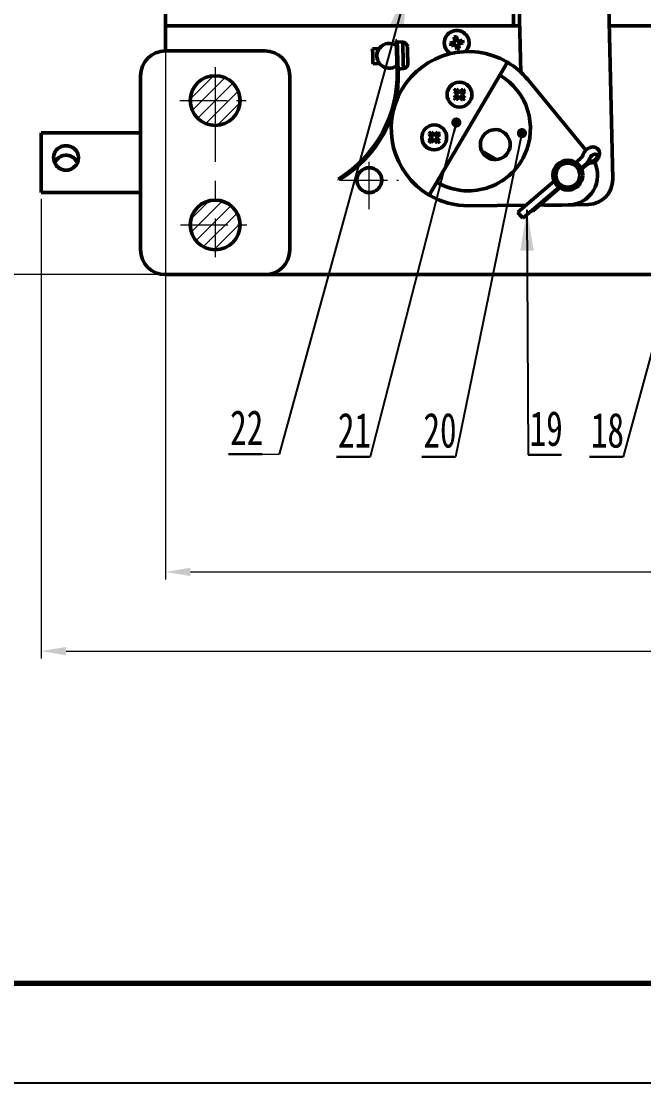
# Model space of a CAD drawing. Header units: millimetres. Extents: x 388 to 982, y 511 to 931.
# Drawn here: x 458.5 to 521.1, y 511.3 to 618.1 of the extents above; entities that cross this region are included whole.
import ezdxf

# ---------------------------------------------------------------- set-up
doc = ezdxf.new("R2010")
doc.units = ezdxf.units.MM
doc.header["$LTSCALE"] = 0.3
doc.linetypes.add('CENTER', pattern=[50.8, 31.75, -6.35, 6.35, -6.35])
doc.layers.add('10', color=7, linetype='Continuous')
for name, color, linetype, lineweight in [('剖面线', 190, 'Continuous', 18), ('尺寸线', 6, 'Continuous', 18), ('粗实线', 7, 'Continuous', 50), ('细实线', 3, 'Continuous', 18), ('细点画线', 1, 'CENTER', 18)]:
    doc.layers.add(name, color=color, linetype=linetype, lineweight=lineweight)
doc.styles.add('SLDTEXTSTYLE0', font='TXT', dxfattribs={"width": 0.7})
doc.styles.get("Standard").update_dxf_attribs({"font": 'txt', "bigfont": 'gbcbig.shx'})
doc.styles.add('我的样式', font='romans.shx', dxfattribs={"height": 2.5, "bigfont": 'chineset.shx'})
doc.dimstyles.new('SLDDIMSTYLE0', dxfattribs={"dimtxt": 0, "dimasz": 4.08, "dimexe": 0, "dimexo": 0.0625, "dimgap": 0, "dimtad": 0, "dimtih": 1, "dimtoh": 1, "dimdec": 0, "dimrnd": 1e-09, "dimzin": 0, "dimdsep": 46, "dimtxsty": 'Standard', "dimsah": 1, "dimcen": 0.09, "dimadec": 0, "dimazin": 0, "dimtfac": 4.08, "dimtdec": 0, "dimtofl": 0, "dimtmove": 0, "dimatfit": 3, "dimfxl": 1, "dimfrac": 2, "dimtolj": 1, "dimtzin": 0, "dimarcsym": 0})
doc.dimstyles.new('SLDDIMSTYLE1', dxfattribs={"dimtxt": 0, "dimasz": 1.016, "dimexe": 0, "dimexo": 0.0625, "dimgap": 0, "dimtad": 0, "dimtih": 1, "dimtoh": 1, "dimdec": 0, "dimrnd": 1e-09, "dimzin": 0, "dimdsep": 46, "dimtxsty": 'Standard', "dimblk1": 'DOT', "dimblk2": 'DOT', "dimsah": 1, "dimcen": 0.09, "dimadec": 0, "dimazin": 0, "dimtfac": 1.016, "dimtdec": 0, "dimtofl": 0, "dimtmove": 0, "dimatfit": 3, "dimldrblk": 'DOT', "dimfxl": 1, "dimfrac": 2, "dimtolj": 1, "dimtzin": 0, "dimarcsym": 0})
doc.dimstyles.new('我的样式', dxfattribs={"dimtxt": 2.5, "dimasz": 2.5, "dimexe": 0.75, "dimexo": 0.625, "dimtad": 1, "dimdec": 1, "dimlfac": 2, "dimdsep": 46, "dimtxsty": '我的样式', "dimcen": 2.5, "dimclrd": 256, "dimclre": 256, "dimclrt": 256, "dimadec": 0, "dimazin": 0, "dimtp": 0.018, "dimtm": 0.018, "dimtfac": 1, "dimtdec": 1, "dimtmove": 0, "dimatfit": 3, "dimfxl": 1, "dimlwd": 18, "dimlwe": 18, "dimarcsym": 0})

# ---------------------------------------------------------------- blocks, each defined once
blk = doc.blocks.new('SW_NOTE_17')
at = {"layer": '10', "color": 0}
for p, q in [((-3.38, 0), (0, 0)), ((0, 0), (-3.38, 0)), ((-3.38, 0), (0, 0)), ((0, 0), (-3.38, 0)), ((-3.38, 0), (0, 0)), ((0, 0), (-3.38, 0))]:
    blk.add_line(p, q, dxfattribs=at)
at = {"layer": '10', "color": 0, "insert": (-3.23, 4.42), "char_height": 3.5, "attachment_point": 1, "style": 'SLDTEXTSTYLE0'}
blk.add_mtext('18', dxfattribs=at)
blk = doc.blocks.new('_DOT')
at = {"color": 0, "linetype": 'ByBlock', "lineweight": -2}
blk.add_line((-0.5, 0), (-1, 0), dxfattribs=at)
at = {"color": 0, "linetype": 'ByBlock', "const_width": 0.5}
blk.add_lwpolyline([(-0.25, 0, 1), (0.25, 0, 1)], format="xyb", close=True, dxfattribs=at)
blk = doc.blocks.new('SW_NOTE_18')
at = {"layer": '10', "color": 0}
for p, q in [((0, 0), (3.38, 0)), ((3.38, 0), (0, 0)), ((0, 0), (3.38, 0)), ((3.38, 0), (0, 0)), ((0, 0), (3.38, 0)), ((3.38, 0), (0, 0))]:
    blk.add_line(p, q, dxfattribs=at)
at = {"layer": '10', "color": 0, "insert": (0.16, 4.42), "char_height": 3.5, "attachment_point": 1, "style": 'SLDTEXTSTYLE0'}
blk.add_mtext('19', dxfattribs=at)
blk = doc.blocks.new('SW_NOTE_19')
at = {"layer": '10', "color": 0}
for p, q in [((-3.38, 0), (0, 0)), ((0, 0), (-3.38, 0)), ((-3.38, 0), (0, 0)), ((0, 0), (-3.38, 0)), ((-3.38, 0), (0, 0)), ((0, 0), (-3.38, 0))]:
    blk.add_line(p, q, dxfattribs=at)
at = {"layer": '10', "color": 0, "insert": (-3.23, 4.42), "char_height": 3.5, "attachment_point": 1, "style": 'SLDTEXTSTYLE0'}
blk.add_mtext('20', dxfattribs=at)
blk = doc.blocks.new('SW_NOTE_20')
at = {"layer": '10', "color": 0}
for p, q in [((-3.38, 0), (0, 0)), ((0, 0), (-3.38, 0)), ((-3.38, 0), (0, 0)), ((0, 0), (-3.38, 0)), ((-3.38, 0), (0, 0)), ((0, 0), (-3.38, 0))]:
    blk.add_line(p, q, dxfattribs=at)
at = {"layer": '10', "color": 0, "insert": (-3.23, 4.42), "char_height": 3.5, "attachment_point": 1, "style": 'SLDTEXTSTYLE0'}
blk.add_mtext('21', dxfattribs=at)
blk = doc.blocks.new('SW_NOTE_21')
at = {"layer": '10', "color": 0}
for p, q in [((-3.38, 0), (0, 0)), ((0, 0), (-3.38, 0)), ((-3.38, 0), (0, 0)), ((0, 0), (-3.38, 0)), ((-3.38, 0), (0, 0)), ((0, 0), (-3.38, 0))]:
    blk.add_line(p, q, dxfattribs=at)
at = {"layer": '10', "color": 0, "insert": (-3.23, 4.42), "char_height": 3.5, "attachment_point": 1, "style": 'SLDTEXTSTYLE0'}
blk.add_mtext('22', dxfattribs=at)
blk = doc.blocks.new('*D34')
at = {"layer": 'Defpoints', "color": 0, "transparency": 16777216}
for p in [(473.04, 617.58), (678.04, 592.58), (678.04, 562.7)]:
    blk.add_point(p, dxfattribs=at)
at = {"layer": '尺寸线', "linetype": 'Continuous', "lineweight": 18, "transparency": 16777216}
for p, q in [((473.04, 616.96), (473.04, 561.95)), ((678.04, 591.96), (678.04, 561.95)), ((475.54, 562.7), (675.54, 562.7))]:
    blk.add_line(p, q, dxfattribs=at)
at = {"layer": '尺寸线', "transparency": 16777216}
for points in [[(475.54, 563.11), (475.54, 562.28), (473.04, 562.7)], [(675.54, 563.11), (675.54, 562.28), (678.04, 562.7)]]:
    blk.add_solid(points, dxfattribs=at)
at = {"layer": '尺寸线', "transparency": 16777216, "insert": (575.54, 564.57), "char_height": 2.5, "attachment_point": 5, "style": '我的样式'}
blk.add_mtext('410', dxfattribs=at)
blk = doc.blocks.new('*D35')
at = {"layer": 'Defpoints', "color": 0, "transparency": 16777216}
for p in [(690.54, 606.83), (460.54, 600.83), (690.54, 554.74)]:
    blk.add_point(p, dxfattribs=at)
at = {"layer": '尺寸线', "linetype": 'Continuous', "lineweight": 18, "transparency": 16777216}
for p, q in [((690.54, 606.21), (690.54, 553.99)), ((460.54, 600.21), (460.54, 553.99)), ((463.04, 554.74), (688.04, 554.74))]:
    blk.add_line(p, q, dxfattribs=at)
at = {"layer": '尺寸线', "transparency": 16777216}
for points in [[(463.04, 555.15), (463.04, 554.32), (460.54, 554.74)], [(688.04, 555.15), (688.04, 554.32), (690.54, 554.74)]]:
    blk.add_solid(points, dxfattribs=at)
at = {"layer": '尺寸线', "transparency": 16777216, "insert": (575.54, 556.61), "char_height": 2.5, "attachment_point": 5, "style": '我的样式'}
blk.add_mtext('460', dxfattribs=at)
blk = doc.blocks.new('*D36')
at = {"layer": 'Defpoints', "color": 0, "transparency": 16777216}
for p in [(445.81, 712.22), (488.04, 712.22), (478.04, 592.58)]:
    blk.add_point(p, dxfattribs=at)
at = {"layer": '尺寸线', "linetype": 'Continuous', "lineweight": 18, "transparency": 16777216}
for p, q in [((487.41, 712.22), (445.06, 712.22)), ((445.81, 595.08), (445.81, 709.72)), ((477.41, 592.58), (445.06, 592.58))]:
    blk.add_line(p, q, dxfattribs=at)
at = {"layer": '尺寸线', "transparency": 16777216}
for points in [[(445.39, 709.72), (446.23, 709.72), (445.81, 712.22)], [(445.39, 595.08), (446.23, 595.08), (445.81, 592.58)]]:
    blk.add_solid(points, dxfattribs=at)
at = {"layer": '尺寸线', "transparency": 16777216, "insert": (443.94, 652.4), "char_height": 2.5, "attachment_point": 5, "rotation": 90, "style": '我的样式'}
blk.add_mtext('239.3', dxfattribs=at)

msp = doc.modelspace()

# ---------------------------------------------------------------- hatches: boundary and pattern name
at = {"layer": '剖面线'}
h = msp.add_hatch(dxfattribs=at)
h.set_pattern_fill('ANSI31', color=256, scale=0.3)
h.paths.add_polyline_path([(478.037, 612.58), (478.037, 610.08), (480.537, 610.08, 0.4142136)])
h.paths.add_polyline_path([(478.037, 612.58, 0.4142136), (475.537, 610.08), (478.037, 610.08)])
h.paths.add_polyline_path([(478.037, 610.08), (475.537, 610.08, 0.4142136), (478.037, 607.58)])
h.paths.add_polyline_path([(480.537, 610.08), (478.037, 610.08), (478.037, 607.58, 0.4142136)])
h.paths.add_polyline_path([(478.037, 600.08, 0.4142136), (475.537, 597.58), (478.037, 597.58)])
h.paths.add_polyline_path([(478.037, 597.58), (475.537, 597.58, 0.4142136), (478.037, 595.08)])
h.paths.add_polyline_path([(480.537, 597.58), (478.037, 597.58), (478.037, 595.08, 0.4142136)])
h.paths.add_polyline_path([(478.037, 600.08), (478.037, 597.58), (480.537, 597.58, 0.4142136)])

# ---------------------------------------------------------------- linework, layer by layer
at = {"lineweight": 70}
msp.add_line((413.04, 521.342), (972.04, 521.342), dxfattribs=at)
at = {"color": 3, "lineweight": -3}
msp.add_line((388.04, 511.342), (982.04, 511.342), dxfattribs=at)
at = {"layer": '粗实线'}
for p, q in [((473.037, 683.137), (473.037, 617.58)), ((508.037, 617.58), (508.037, 622.58)), ((508.538, 622.476), (508.759, 612.941)), ((518.011, 602.19), (517.536, 622.684)), ((473.037, 617.58), (473.037, 615.08)), ((473.037, 617.58), (508.037, 617.58)), ((508.037, 617.58), (508.652, 617.58)), ((517.654, 617.58), (543.037, 617.58)), ((496.245, 616.1), (496.345, 616.103)), ((496.245, 616.1), (496.329, 613.102)), ((496.345, 616.103), (496.371, 615.176)), ((496.893, 615.946), (496.349, 615.978)), ((502.113, 615.678), (502.05, 615.949)), ((502.133, 616.083), (502.404, 616.146)), ((502.538, 616.063), (502.601, 615.793)), ((483.037, 615.08), (473.037, 615.08)), ((494.517, 615.302), (493.867, 615.284)), ((496.259, 615.601), (496.315, 613.601)), ((497.358, 615.503), (497.358, 615.506)), ((497.358, 615.506), (497.364, 615.444)), ((497.381, 614.815), (497.378, 614.815)), ((497.378, 614.815), (497.387, 614.465)), ((502.518, 615.658), (502.248, 615.595)), ((493.909, 613.785), (494.558, 613.803)), ((496.403, 614.031), (496.429, 613.104)), ((497.387, 614.465), (497.391, 614.465)), ((497.409, 613.823), (497.407, 613.76)), ((497.407, 613.76), (497.407, 613.758)), ((497.409, 613.823), (497.409, 613.819)), ((499.548, 600.586), (507.428, 613.934)), ((470.537, 612.58), (470.537, 595.08)), ((485.537, 595.08), (485.537, 612.58)), ((496.425, 613.229), (496.967, 613.292)), ((515.321, 605.093), (509.467, 612.191)), ((470.537, 606.83), (460.537, 606.83)), ((460.537, 600.83), (460.537, 606.83)), ((506.279, 604.161), (504.851, 605.004)), ((514.724, 604.231), (514.292, 603.86)), ((515.246, 603.623), (514.835, 603.269)), ((514.879, 603.177), (515.31, 603.548)), ((515.31, 603.548), (515.814, 603.805)), ((490.482, 602.11), (490.429, 602.195)), ((512.122, 601.994), (508.468, 598.852)), ((460.537, 600.83), (470.537, 600.83)), ((512.624, 601.368), (508.991, 598.244)), ((512.624, 601.368), (509.938, 599.059)), ((510.003, 598.984), (512.709, 601.311)), ((503.546, 599.51), (509.284, 599.554)), ((510.677, 599.564), (513.523, 599.586)), ((511.137, 599.568), (511.57, 599.54)), ((511.57, 599.54), (515.569, 599.633)), ((473.037, 592.58), (483.037, 592.58)), ((483.037, 592.58), (590.685, 592.58))]:
    msp.add_line(p, q, dxfattribs=at)
at = {"layer": '粗实线', "flags": 128}
for points in [[(496.93, 614.632), (496.917, 615.111), (496.905, 615.523), (496.897, 615.813), (496.894, 615.941), (496.893, 615.946)], [(501.695, 615.861), (501.735, 615.871), (501.774, 615.88), (501.814, 615.889), (501.855, 615.899), (501.895, 615.908), (501.936, 615.918), (501.976, 615.927), (502.017, 615.937)], [(502.129, 616.117), (502.12, 616.158), (502.11, 616.199), (502.1, 616.24), (502.091, 616.28), (502.082, 616.32), (502.072, 616.36), (502.063, 616.4), (502.054, 616.44)], [(502.316, 616.501), (502.326, 616.462), (502.335, 616.422), (502.344, 616.382), (502.354, 616.342), (502.363, 616.301), (502.373, 616.261), (502.382, 616.22), (502.392, 616.179)], [(502.572, 616.067), (502.613, 616.077), (502.654, 616.086), (502.695, 616.096), (502.735, 616.105), (502.775, 616.115), (502.815, 616.124), (502.855, 616.134), (502.895, 616.143)], [(502.956, 615.88), (502.917, 615.871), (502.877, 615.861), (502.837, 615.852), (502.797, 615.843), (502.756, 615.833), (502.716, 615.824), (502.675, 615.814), (502.634, 615.804)], [(493.909, 613.785), (493.909, 613.785), (493.907, 613.845), (493.902, 614.01), (493.896, 614.254), (493.888, 614.542), (493.88, 614.828), (493.873, 615.07), (493.869, 615.23), (493.867, 615.284)], [(496.403, 614.031), (496.394, 614.365), (496.379, 614.87), (496.371, 615.176)], [(497.364, 615.444), (497.365, 615.411), (497.366, 615.363), (497.368, 615.3), (497.37, 615.224), (497.373, 615.135), (497.375, 615.036), (497.378, 614.928), (497.381, 614.815)], [(497.382, 614.81), (497.382, 614.806), (497.382, 614.803)], [(502.079, 615.674), (502.038, 615.665), (501.997, 615.655), (501.957, 615.645), (501.916, 615.636), (501.876, 615.627), (501.836, 615.617), (501.796, 615.608), (501.757, 615.599)], [(502.335, 615.24), (502.326, 615.28), (502.316, 615.319), (502.307, 615.359), (502.297, 615.4), (502.288, 615.44), (502.278, 615.481), (502.269, 615.521), (502.259, 615.562)], [(502.522, 615.624), (502.532, 615.583), (502.541, 615.542), (502.551, 615.502), (502.56, 615.461), (502.57, 615.421), (502.579, 615.381), (502.589, 615.341), (502.598, 615.302)], [(496.967, 613.292), (496.967, 613.299), (496.963, 613.437), (496.955, 613.735), (496.943, 614.152), (496.93, 614.632)], [(497.391, 614.465), (497.394, 614.351), (497.397, 614.242), (497.4, 614.142), (497.403, 614.051), (497.405, 613.973), (497.407, 613.908), (497.408, 613.857), (497.409, 613.823)], [(502.064, 610.361), (502.094, 610.388), (502.124, 610.416), (502.154, 610.445), (502.184, 610.473), (502.214, 610.501), (502.245, 610.53), (502.275, 610.558), (502.306, 610.587)], [(502.312, 610.799), (502.284, 610.83), (502.255, 610.86), (502.226, 610.891), (502.198, 610.921), (502.17, 610.951), (502.141, 610.981), (502.114, 611.011), (502.086, 611.041)], [(502.283, 611.225), (502.31, 611.196), (502.338, 611.166), (502.366, 611.136), (502.395, 611.106), (502.423, 611.076), (502.452, 611.045), (502.48, 611.015), (502.509, 610.984)], [(502.721, 610.977), (502.752, 611.006), (502.782, 611.035), (502.813, 611.063), (502.843, 611.092), (502.873, 611.12), (502.903, 611.148), (502.933, 611.176), (502.963, 611.204)], [(502.899, 610.569), (502.928, 610.538), (502.957, 610.507), (502.985, 610.477), (503.014, 610.447), (503.042, 610.417), (503.07, 610.387), (503.098, 610.357), (503.126, 610.327)], [(503.147, 611.007), (503.118, 610.979), (503.088, 610.952), (503.058, 610.923), (503.028, 610.895), (502.998, 610.867), (502.967, 610.838), (502.937, 610.809), (502.906, 610.781)], [(502.491, 610.39), (502.46, 610.362), (502.429, 610.333), (502.399, 610.304), (502.369, 610.276), (502.339, 610.248), (502.309, 610.22), (502.279, 610.192), (502.249, 610.164)], [(502.929, 610.142), (502.901, 610.172), (502.873, 610.202), (502.845, 610.232), (502.817, 610.262), (502.789, 610.292), (502.76, 610.323), (502.731, 610.353), (502.703, 610.384)], [(499.523, 606.055), (499.552, 606.083), (499.582, 606.111), (499.612, 606.139), (499.642, 606.167), (499.672, 606.195), (499.703, 606.224), (499.733, 606.253), (499.764, 606.281)], [(499.771, 606.493), (499.742, 606.524), (499.713, 606.555), (499.685, 606.585), (499.656, 606.615), (499.628, 606.645), (499.6, 606.675), (499.572, 606.705), (499.544, 606.735)], [(499.741, 606.92), (499.769, 606.89), (499.797, 606.86), (499.825, 606.83), (499.853, 606.8), (499.882, 606.77), (499.91, 606.739), (499.939, 606.709), (499.968, 606.678)], [(500.18, 606.672), (500.21, 606.7), (500.241, 606.729), (500.271, 606.758), (500.301, 606.786), (500.332, 606.814), (500.362, 606.843), (500.391, 606.87), (500.421, 606.898)], [(500.358, 606.263), (500.387, 606.232), (500.415, 606.202), (500.444, 606.171), (500.472, 606.141), (500.501, 606.111), (500.529, 606.081), (500.557, 606.051), (500.584, 606.021)], [(500.606, 606.701), (500.576, 606.674), (500.546, 606.646), (500.516, 606.618), (500.486, 606.589), (500.456, 606.561), (500.426, 606.532), (500.395, 606.504), (500.364, 606.475)], [(499.949, 606.085), (499.918, 606.056), (499.888, 606.027), (499.857, 605.999), (499.827, 605.97), (499.797, 605.942), (499.767, 605.914), (499.737, 605.886), (499.708, 605.858)], [(500.388, 605.837), (500.36, 605.866), (500.332, 605.896), (500.304, 605.926), (500.275, 605.956), (500.247, 605.986), (500.218, 606.017), (500.19, 606.047), (500.161, 606.078)], [(515.972, 603.982), (516.135, 604.039), (516.289, 604.15), (516.405, 604.295), (516.463, 604.448), (516.453, 604.582), (516.375, 604.672), (516.245, 604.702), (516.085, 604.668), (515.924, 604.575), (515.791, 604.439), (515.711, 604.286)], [(508.468, 598.852), (508.47, 598.85), (508.505, 598.809), (508.578, 598.724), (508.68, 598.605), (508.794, 598.473), (508.903, 598.346), (508.991, 598.244)], [(510.003, 598.984), (509.991, 598.998), (509.938, 599.059)]]:
    msp.add_lwpolyline(points, dxfattribs=at)
at = {"layer": '粗实线'}
for centre, radius in [((478.037, 610.08), 2.5), ((502.606, 610.684), 1.25), ((500.064, 606.378), 1.25), ((513.5, 602.585), 1.5), ((493.537, 602.08), 1.25), ((513.5, 602.585), 1.211), ((478.037, 597.58), 2.5)]:
    msp.add_circle(centre, radius, dxfattribs=at)
for centre, radius, start, end in [((502.326, 615.871), 1.25, 103.20148, 239.15339), ((502.326, 615.871), 1.25, 316.22243, 103.20148), ((495.537, 614.58), 1.25, 54.72157, 308.46137), ((496.864, 615.447), 0.5, 6.68852, 86.59147), ((505.53, 616.622), 3.91, 191.22254, 195.18028), ((503.077, 612.667), 3.91, 101.22254, 105.18028), ((499.123, 615.119), 3.908, 11.22199, 15.1816), ((473.037, 612.58), 2.5, 90, 180), ((483.037, 612.58), 2.5, 0, 90), ((503.488, 607.26), 7.75, 59.44761, 239.44761), ((501.574, 619.076), 3.91, 281.22336, 285.18023), ((496.91, 613.789), 0.5, 276.59147, 356.48834), ((503.488, 607.26), 7.75, 39.51345, 59.44761), ((484.026, 612.707), 12.309, 301.34697, 1.83597), ((484.339, 612.538), 12.103, 300.5002, 2.68273), ((503.488, 607.26), 6.25, 334.97239, 59.44761), ((504.858, 608.285), 3.909, 131.22224, 135.18062), ((500.208, 608.432), 3.908, 41.22132, 45.18099), ((505.005, 612.937), 3.909, 221.22274, 225.18069), ((500.354, 613.082), 3.908, 311.22132, 315.18099), ((502.317, 603.979), 3.91, 131.22275, 135.18039), ((497.666, 604.126), 3.908, 41.22182, 45.18104), ((506.201, 605.659), 1.5, 273.00492, 205.8903), ((502.463, 608.631), 3.909, 221.22229, 225.18088), ((497.813, 608.776), 3.907, 311.22138, 315.18122), ((503.488, 607.26), 6.25, 239.44761, 334.97239), ((506.201, 605.659), 1.5, 205.8903, 273.00492), ((514.274, 604.798), 1.525, 309.61419, 340.39609), ((513.5, 602.585), 3, 270.43134, 27.11992), ((516.262, 602.485), 1.526, 100.98391, 131.76554), ((515.511, 602.132), 2.5, 271.32712, 1.32712), ((503.488, 607.26), 7.75, 239.44761, 270.43134), ((473.037, 595.08), 2.5, 180, 270), ((483.037, 595.08), 2.5, 270, 0)]:
    msp.add_arc(centre, radius, start, end, dxfattribs=at)
for points, knots in [([(502.017, 615.937), (502.033, 615.942), (502.065, 615.953), (502.103, 615.988), (502.127, 616.032), (502.136, 616.077), (502.131, 616.105), (502.129, 616.117)], [0, 0, 0, 0, 0.2130118, 0.4261312, 0.6368968, 0.8466207, 1, 1, 1, 1]), ([(502.392, 616.179), (502.397, 616.163), (502.408, 616.131), (502.443, 616.094), (502.487, 616.069), (502.532, 616.061), (502.56, 616.065), (502.572, 616.067)], [0, 0, 0, 0, 0.2130135, 0.4261345, 0.6369017, 0.8466273, 1, 1, 1, 1]), ([(502.634, 615.804), (502.618, 615.799), (502.586, 615.788), (502.549, 615.753), (502.524, 615.709), (502.516, 615.664), (502.52, 615.636), (502.522, 615.624)], [0, 0, 0, 0, 0.2130133, 0.4261342, 0.6368942, 0.8466196, 1, 1, 1, 1]), ([(502.259, 615.562), (502.254, 615.578), (502.243, 615.61), (502.208, 615.648), (502.164, 615.672), (502.119, 615.681), (502.091, 615.676), (502.079, 615.674)], [0, 0, 0, 0, 0.213012, 0.4261316, 0.6368973, 0.8466214, 1, 1, 1, 1]), ([(502.306, 610.587), (502.317, 610.6), (502.339, 610.625), (502.354, 610.674), (502.353, 610.724), (502.338, 610.768), (502.32, 610.79), (502.312, 610.799)], [0, 0, 0, 0, 0.21301395, 0.42613088, 0.63689631, 0.84662073, 1, 1, 1, 1]), ([(502.703, 610.384), (502.69, 610.395), (502.665, 610.417), (502.616, 610.432), (502.565, 610.431), (502.522, 610.416), (502.5, 610.398), (502.491, 610.39)], [0, 0, 0, 0, 0.21301395, 0.42613088, 0.63689631, 0.84662073, 1, 1, 1, 1]), ([(502.509, 610.984), (502.522, 610.973), (502.547, 610.951), (502.596, 610.936), (502.646, 610.937), (502.69, 610.952), (502.712, 610.97), (502.721, 610.977)], [0, 0, 0, 0, 0.21301395, 0.42613088, 0.63689631, 0.84662073, 1, 1, 1, 1]), ([(502.906, 610.781), (502.895, 610.768), (502.873, 610.743), (502.858, 610.694), (502.859, 610.643), (502.874, 610.6), (502.892, 610.578), (502.899, 610.569)], [0, 0, 0, 0, 0.21301395, 0.42613088, 0.63689631, 0.84662073, 1, 1, 1, 1]), ([(499.764, 606.281), (499.775, 606.294), (499.797, 606.319), (499.812, 606.368), (499.812, 606.419), (499.796, 606.462), (499.778, 606.484), (499.771, 606.493)], [0, 0, 0, 0, 0.2130139, 0.4261345, 0.6368959, 0.8466239, 1, 1, 1, 1]), ([(499.968, 606.678), (499.98, 606.667), (500.005, 606.645), (500.054, 606.63), (500.105, 606.631), (500.148, 606.646), (500.17, 606.664), (500.18, 606.672)], [0, 0, 0, 0, 0.21301235, 0.42613006, 0.63689634, 0.84662017, 1, 1, 1, 1]), ([(500.364, 606.475), (500.353, 606.462), (500.331, 606.437), (500.316, 606.388), (500.317, 606.338), (500.332, 606.294), (500.35, 606.272), (500.358, 606.263)], [0, 0, 0, 0, 0.2130132, 0.426133, 0.6368977, 0.8466213, 1, 1, 1, 1]), ([(461.901, 603.83), (461.857, 603.956), (461.769, 604.207), (461.794, 604.603), (461.933, 604.961), (462.188, 605.259), (462.544, 605.467), (462.961, 605.554), (463.37, 605.513), (463.733, 605.365), (464.037, 605.111), (464.242, 604.757), (464.31, 604.348), (464.24, 603.945), (464.053, 603.583), (463.756, 603.283), (463.369, 603.093), (462.948, 603.053), (462.555, 603.153), (462.213, 603.371), (462.004, 603.62), (461.921, 603.789), (461.901, 603.83)], [0, 0, 0, 0, 0.0499891, 0.1000382, 0.1491892, 0.2006144, 0.2555223, 0.3099659, 0.3598657, 0.4085877, 0.4609304, 0.5163443, 0.5696857, 0.6193913, 0.6690436, 0.7219671, 0.7774189, 0.8301608, 0.8788888, 0.9286859, 0.982687, 1, 1, 1, 1]), ([(500.161, 606.078), (500.148, 606.089), (500.123, 606.111), (500.074, 606.126), (500.024, 606.125), (499.98, 606.11), (499.958, 606.092), (499.949, 606.085)], [0, 0, 0, 0, 0.2130096, 0.4261356, 0.6368936, 0.8466244, 1, 1, 1, 1]), ([(515.814, 603.805), (515.887, 603.822), (516.063, 603.864), (516.327, 604.031), (516.556, 604.287), (516.683, 604.577), (516.699, 604.858), (516.617, 605.102), (516.455, 605.29), (516.239, 605.4), (515.994, 605.432), (515.726, 605.382), (515.447, 605.237), (515.19, 604.999), (515.099, 604.793), (515.053, 604.69)], [0, 0, 0, 0, 0.0603632, 0.1469188, 0.2383896, 0.3248956, 0.3994612, 0.4674267, 0.5334423, 0.5993616, 0.6640809, 0.7358911, 0.8192807, 0.9095908, 1, 1, 1, 1]), ([(463.037, 604.588), (462.903, 604.574), (462.636, 604.548), (462.281, 604.34), (462.022, 604.089), (461.941, 603.883), (461.912, 603.809)], [0, 0, 0, 0, 0.2742419, 0.5478726, 0.8369377, 1, 1, 1, 1]), ([(464.16, 603.833), (464.15, 603.863), (464.096, 604.021), (463.883, 604.263), (463.536, 604.507), (463.225, 604.584), (463.06, 604.587), (463.037, 604.588)], [0, 0, 0, 0, 0.06568149, 0.34943143, 0.65247393, 0.95325961, 1, 1, 1, 1]), ([(515.053, 604.69), (515.04, 604.655), (515.007, 604.568), (514.9, 604.4), (514.784, 604.288), (514.724, 604.231)], [0, 0, 0, 0, 0.2466451, 0.6113201, 1, 1, 1, 1])]:
    msp.add_open_spline(points, degree=3, knots=knots, dxfattribs=at)
at = {"layer": '细实线'}
msp.add_line((482.766, 574.536), (484.458, 574.536), dxfattribs=at)
at = {"layer": '细点画线'}
for p, q in [((478.037, 613.454), (478.037, 594.336)), ((493.537, 602.094), (493.537, 602.067))]:
    msp.add_line(p, q, dxfattribs=at)
at = {"layer": '细点画线', "ltscale": 0.5}
for p, q in [((474.474, 610.08), (481.448, 610.08)), ((493.537, 599.154), (493.537, 605.033)), ((490.598, 602.067), (496.477, 602.067)), ((474.55, 597.58), (481.524, 597.58))]:
    msp.add_line(p, q, dxfattribs=at)

# ---------------------------------------------------------------- block references
at = {"layer": '细实线'}
for name, p in [('SW_NOTE_21', (482.766, 574.536)), ('SW_NOTE_20', (493.61, 574.277)), ('SW_NOTE_19', (502.209, 574.277)), ('SW_NOTE_18', (509.496, 574.451)), ('SW_NOTE_17', (519.05, 574.277))]:
    msp.add_blockref(name, p, dxfattribs=at)

# ---------------------------------------------------------------- dimensions: what is measured, and where the dimension line sits
at = {"layer": '尺寸线'}
dim = msp.add_linear_dim(base=(445.811, 712.215), p1=(478.037, 592.58), p2=(488.037, 712.215), angle=90, dimstyle='我的样式', dxfattribs=at)
dim.commit()
dim.dimension.update_dxf_attribs({"geometry": '*D36', "text_midpoint": (445.811, 652.398), "dimtype": 160})
for base, p1, p2, picture, middle in [((678.037, 562.695), (473.037, 617.58), (678.037, 592.58), '*D34', (575.537, 564.57)), ((690.537, 554.738), (460.537, 600.83), (690.537, 606.83), '*D35', (575.537, 556.613))]:
    dim = msp.add_linear_dim(base=base, p1=p1, p2=p2, dimstyle='我的样式', dxfattribs=at)
    dim.commit()
    dim.dimension.update_dxf_attribs({"geometry": picture, "text_midpoint": middle})

# ---------------------------------------------------------------- leaders
at = {"layer": '细实线'}
for points, dimstyle in [([(497.414, 621.546), (484.458, 574.536)], 'SLDDIMSTYLE0'), ([(529.958, 614.276), (519.05, 574.277)], 'SLDDIMSTYLE1'), ([(502.286, 607.876), (493.61, 574.277)], 'SLDDIMSTYLE1'), ([(508.884, 606.806), (502.209, 574.277)], 'SLDDIMSTYLE1'), ([(509.377, 599.084), (509.496, 574.451)], 'SLDDIMSTYLE0')]:
    msp.add_leader(points, dimstyle=dimstyle, dxfattribs=at)

doc.saveas('drawing.dxf')
